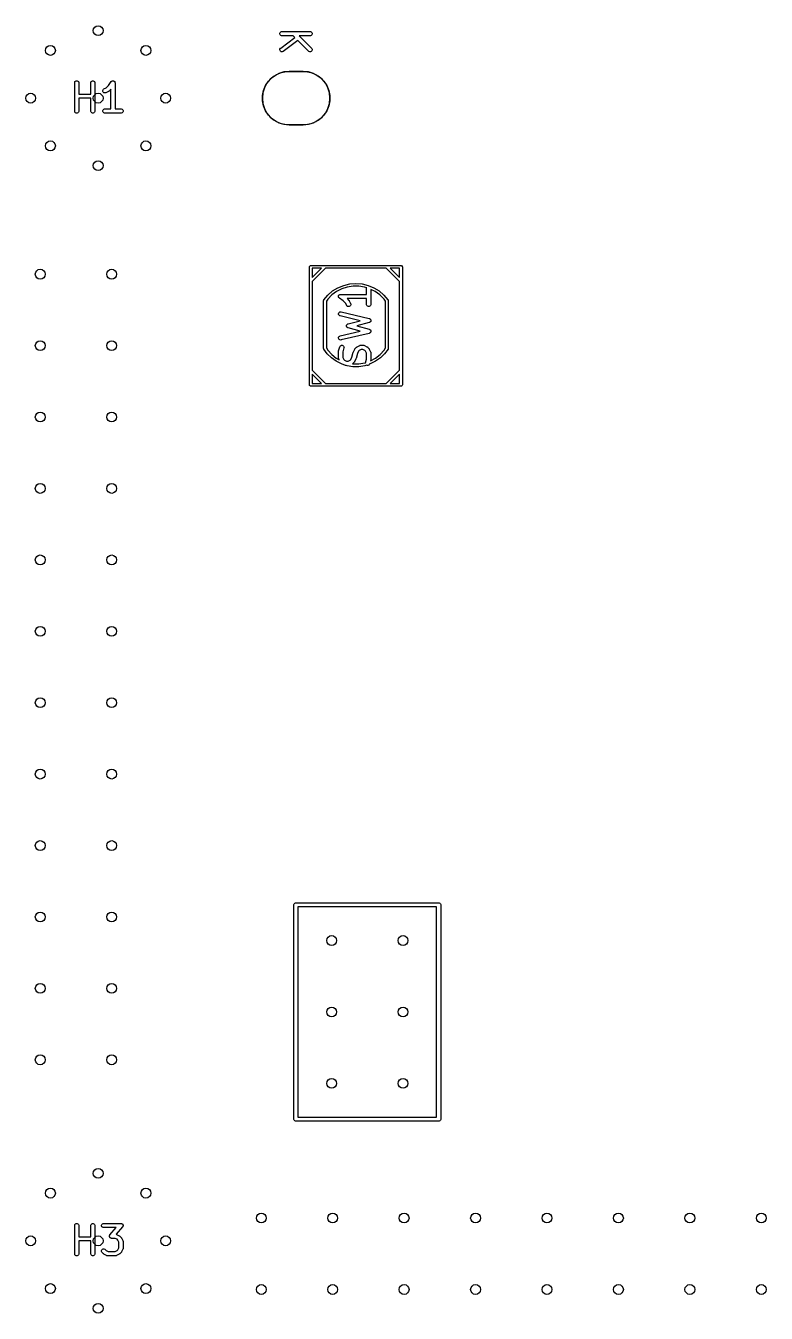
# Model space of a CAD drawing. Extents: x 0.3 to 2.5, y 0.3 to 2.1.
# Drawn here: x 0.299 to 1.335, y 0.299 to 2.101 of the extents above; entities that cross this region are included whole.
import ezdxf

# ---------------------------------------------------------------- set-up
doc = ezdxf.new("R2010")
doc.units = 0
doc.header["$MEASUREMENT"] = 0
doc.layers.add('BLACK', color=7, linetype='CONTINUOUS')

msp = doc.modelspace()

# ---------------------------------------------------------------- linework, layer by layer
at = {"layer": 'BLACK', "linetype": 'CONTINUOUS'}
for p, q in [((0.6544, 2.0909), (0.6548, 2.092)), ((0.6548, 2.092), (0.6556, 2.0928)), ((0.6556, 2.0928), (0.6567, 2.0932)), ((0.6567, 2.0932), (0.6573, 2.0933)), ((0.6573, 2.0933), (0.6966, 2.0933)), ((0.6966, 2.0933), (0.6972, 2.0932)), ((0.6972, 2.0932), (0.6983, 2.0928)), ((0.6983, 2.0928), (0.6991, 2.092)), ((0.6991, 2.092), (0.6995, 2.0909)), ((0.6544, 2.0897), (0.6544, 2.0909)), ((0.6548, 2.0887), (0.6544, 2.0897)), ((0.6556, 2.0879), (0.6548, 2.0887)), ((0.6555, 2.0702), (0.6753, 2.085)), ((0.6567, 2.0874), (0.6556, 2.0879)), ((0.6573, 2.0874), (0.6567, 2.0874)), ((0.6729, 2.0874), (0.6573, 2.0874)), ((0.6795, 2.0808), (0.659, 2.0655)), ((0.6753, 2.085), (0.6729, 2.0874)), ((0.6945, 2.0657), (0.6795, 2.0808)), ((0.6966, 2.0874), (0.6813, 2.0874)), ((0.6813, 2.0874), (0.6987, 2.0699)), ((0.6972, 2.0874), (0.6966, 2.0874)), ((0.6983, 2.0879), (0.6972, 2.0874)), ((0.6991, 2.0887), (0.6983, 2.0879)), ((0.6995, 2.0897), (0.6991, 2.0887)), ((0.6995, 2.0909), (0.6995, 2.0897)), ((0.6543, 2.0677), (0.6545, 2.0688)), ((0.6546, 2.0665), (0.6543, 2.0677)), ((0.6545, 2.0688), (0.6551, 2.0698)), ((0.6553, 2.0656), (0.6546, 2.0665)), ((0.6551, 2.0698), (0.6555, 2.0702)), ((0.6563, 2.065), (0.6553, 2.0656)), ((0.6574, 2.0649), (0.6563, 2.065)), ((0.6585, 2.0652), (0.6574, 2.0649)), ((0.659, 2.0655), (0.6585, 2.0652)), ((0.695, 2.0654), (0.6945, 2.0657)), ((0.6961, 2.0649), (0.695, 2.0654)), ((0.6972, 2.0649), (0.6961, 2.0649)), ((0.6983, 2.0654), (0.6972, 2.0649)), ((0.6991, 2.0662), (0.6983, 2.0654)), ((0.6987, 2.0699), (0.6991, 2.0695)), ((0.6991, 2.0695), (0.6995, 2.0684)), ((0.6995, 2.0672), (0.6991, 2.0662)), ((0.6995, 2.0684), (0.6995, 2.0672)), ((0.6565, 2.0358), (0.6637, 2.0372)), ((0.6637, 2.0372), (0.6673, 2.0374)), ((0.6673, 2.0374), (0.687, 2.0374)), ((0.687, 2.0374), (0.6673, 2.0374)), ((0.687, 2.0374), (0.6907, 2.0372)), ((0.6907, 2.0372), (0.6979, 2.0358)), ((0.3671, 2.022), (0.3675, 2.0231)), ((0.3671, 2.0215), (0.3671, 2.022)), ((0.3671, 1.9821), (0.3671, 2.0215)), ((0.3675, 2.0231), (0.3684, 2.0239)), ((0.3684, 2.0239), (0.3694, 2.0244)), ((0.3694, 2.0244), (0.3706, 2.0244)), ((0.3706, 2.0244), (0.3716, 2.0239)), ((0.3716, 2.0239), (0.3725, 2.0231)), ((0.3725, 2.0231), (0.3729, 2.022)), ((0.3729, 2.022), (0.373, 2.0215)), ((0.373, 2.0215), (0.373, 2.0057)), ((0.3895, 2.0215), (0.3896, 2.022)), ((0.3895, 2.0057), (0.3895, 2.0215)), ((0.3896, 2.022), (0.39, 2.0231)), ((0.39, 2.0231), (0.3909, 2.0239)), ((0.3909, 2.0239), (0.3919, 2.0244)), ((0.3919, 2.0244), (0.3931, 2.0244)), ((0.3931, 2.0244), (0.3941, 2.0239)), ((0.3941, 2.0239), (0.395, 2.0231)), ((0.395, 2.0231), (0.3954, 2.022)), ((0.3954, 2.022), (0.3955, 2.0215)), ((0.3955, 2.0215), (0.3955, 1.9821)), ((0.4146, 2.0177), (0.4182, 2.0231)), ((0.4182, 2.0231), (0.4185, 2.0235)), ((0.4182, 2.0231), (0.4182, 2.0231)), ((0.4182, 2.0231), (0.4182, 2.0231)), ((0.4182, 2.0231), (0.4182, 2.0231)), ((0.4185, 2.0235), (0.4188, 2.0237)), ((0.4188, 2.0237), (0.419, 2.0239)), ((0.419, 2.0239), (0.4192, 2.024)), ((0.4192, 2.024), (0.4195, 2.0242)), ((0.4195, 2.0242), (0.4198, 2.0242)), ((0.4198, 2.0242), (0.42, 2.0244)), ((0.42, 2.0244), (0.4203, 2.0244)), ((0.4203, 2.0244), (0.4206, 2.0244)), ((0.4206, 2.0244), (0.4209, 2.0244)), ((0.4209, 2.0244), (0.4212, 2.0244)), ((0.4212, 2.0244), (0.4215, 2.0242)), ((0.4215, 2.0242), (0.4217, 2.0242)), ((0.4217, 2.0242), (0.422, 2.024)), ((0.422, 2.024), (0.4223, 2.0239)), ((0.4223, 2.0239), (0.4225, 2.0237)), ((0.4225, 2.0237), (0.4227, 2.0236)), ((0.4227, 2.0236), (0.4229, 2.0233)), ((0.4229, 2.0233), (0.4231, 2.0231)), ((0.4231, 2.0231), (0.4232, 2.0228)), ((0.4232, 2.0228), (0.4233, 2.0226)), ((0.4233, 2.0226), (0.4234, 2.0223)), ((0.4234, 2.0223), (0.4235, 2.022)), ((0.4235, 2.022), (0.4236, 2.0215)), ((0.4236, 2.0215), (0.4236, 2.0215)), ((0.4236, 2.0215), (0.4236, 2.0215)), ((0.4236, 2.0215), (0.4236, 2.0215)), ((0.4236, 2.0215), (0.4236, 1.985)), ((0.6343, 2.0176), (0.6384, 2.0237)), ((0.6384, 2.0237), (0.6436, 2.0289)), ((0.6436, 2.0289), (0.6497, 2.033)), ((0.6497, 2.033), (0.6565, 2.0358)), ((0.6979, 2.0358), (0.7046, 2.033)), ((0.7046, 2.033), (0.7107, 2.0289)), ((0.7107, 2.0289), (0.7159, 2.0237)), ((0.7159, 2.0237), (0.72, 2.0176)), ((0.373, 2.0057), (0.3895, 2.0057)), ((0.4064, 2.0106), (0.4068, 2.0117)), ((0.4065, 2.0094), (0.4064, 2.0106)), ((0.407, 2.0084), (0.4065, 2.0094)), ((0.4068, 2.0117), (0.4076, 2.0125)), ((0.4079, 2.0076), (0.407, 2.0084)), ((0.4076, 2.0125), (0.4081, 2.0129)), ((0.409, 2.0073), (0.4079, 2.0076)), ((0.4081, 2.0129), (0.4114, 2.0145)), ((0.4102, 2.0074), (0.409, 2.0073)), ((0.4107, 2.0076), (0.4102, 2.0074)), ((0.4144, 2.0094), (0.4107, 2.0076)), ((0.4114, 2.0145), (0.4146, 2.0177)), ((0.4147, 2.0096), (0.4144, 2.0094)), ((0.4148, 2.0096), (0.4147, 2.0096)), ((0.4149, 2.0098), (0.4148, 2.0097)), ((0.4148, 2.0097), (0.4148, 2.0096)), ((0.415, 2.0098), (0.4149, 2.0098)), ((0.4152, 2.01), (0.415, 2.0098)), ((0.4177, 2.0125), (0.4152, 2.01)), ((0.4177, 1.985), (0.4177, 2.0125)), ((0.6301, 2.0037), (0.6315, 2.0109)), ((0.6301, 1.9963), (0.6301, 2.0037)), ((0.6315, 2.0109), (0.6343, 2.0176)), ((0.72, 2.0176), (0.7228, 2.0109)), ((0.7228, 2.0109), (0.7242, 2.0037)), ((0.7242, 2.0037), (0.7242, 1.9963)), ((0.3895, 1.9998), (0.373, 1.9998)), ((0.373, 1.9998), (0.373, 1.9821)), ((0.3895, 1.9821), (0.3895, 1.9998)), ((0.4065, 1.9827), (0.4069, 1.9837)), ((0.4069, 1.9837), (0.4077, 1.9845)), ((0.4077, 1.9845), (0.4088, 1.985)), ((0.4088, 1.985), (0.4094, 1.985)), ((0.4094, 1.985), (0.4177, 1.985)), ((0.4236, 1.985), (0.4319, 1.985)), ((0.4319, 1.985), (0.4324, 1.985)), ((0.4324, 1.985), (0.4335, 1.9845)), ((0.4335, 1.9845), (0.4343, 1.9837)), ((0.4343, 1.9837), (0.4348, 1.9827)), ((0.6315, 1.9891), (0.6301, 1.9963)), ((0.6343, 1.9824), (0.6315, 1.9891)), ((0.7228, 1.9891), (0.72, 1.9824)), ((0.7242, 1.9963), (0.7228, 1.9891)), ((0.3671, 1.9815), (0.3671, 1.9821)), ((0.3675, 1.9805), (0.3671, 1.9815)), ((0.3684, 1.9796), (0.3675, 1.9805)), ((0.3694, 1.9792), (0.3684, 1.9796)), ((0.3706, 1.9792), (0.3694, 1.9792)), ((0.3716, 1.9796), (0.3706, 1.9792)), ((0.3725, 1.9805), (0.3716, 1.9796)), ((0.3729, 1.9815), (0.3725, 1.9805)), ((0.373, 1.9821), (0.3729, 1.9815)), ((0.3896, 1.9815), (0.3895, 1.9821)), ((0.39, 1.9805), (0.3896, 1.9815)), ((0.3909, 1.9796), (0.39, 1.9805)), ((0.3919, 1.9792), (0.3909, 1.9796)), ((0.3931, 1.9792), (0.3919, 1.9792)), ((0.3941, 1.9796), (0.3931, 1.9792)), ((0.395, 1.9805), (0.3941, 1.9796)), ((0.3954, 1.9815), (0.395, 1.9805)), ((0.3955, 1.9821), (0.3954, 1.9815)), ((0.4065, 1.9815), (0.4065, 1.9827)), ((0.4069, 1.9805), (0.4065, 1.9815)), ((0.4077, 1.9796), (0.4069, 1.9805)), ((0.4088, 1.9792), (0.4077, 1.9796)), ((0.4094, 1.9791), (0.4088, 1.9792)), ((0.4319, 1.9791), (0.4094, 1.9791)), ((0.4324, 1.9792), (0.4319, 1.9791)), ((0.4335, 1.9796), (0.4324, 1.9792)), ((0.4343, 1.9805), (0.4335, 1.9796)), ((0.4348, 1.9815), (0.4343, 1.9805)), ((0.4348, 1.9827), (0.4348, 1.9815)), ((0.6384, 1.9763), (0.6343, 1.9824)), ((0.6436, 1.9711), (0.6384, 1.9763)), ((0.6497, 1.967), (0.6436, 1.9711)), ((0.6565, 1.9642), (0.6497, 1.967)), ((0.7046, 1.967), (0.6979, 1.9642)), ((0.7107, 1.9711), (0.7046, 1.967)), ((0.7159, 1.9763), (0.7107, 1.9711)), ((0.72, 1.9824), (0.7159, 1.9763)), ((0.6637, 1.9628), (0.6565, 1.9642)), ((0.6673, 1.9626), (0.6637, 1.9628)), ((0.687, 1.9626), (0.6673, 1.9626)), ((0.6673, 1.9626), (0.687, 1.9626)), ((0.6907, 1.9628), (0.687, 1.9626)), ((0.6979, 1.9642), (0.6907, 1.9628)), ((0.6959, 1.7638), (0.696, 1.7645)), ((0.6959, 1.5984), (0.6959, 1.7638)), ((0.696, 1.7645), (0.6971, 1.7656)), ((0.6971, 1.7656), (0.6978, 1.7657)), ((0.6978, 1.7657), (0.8238, 1.7657)), ((0.7183, 1.7618), (0.6998, 1.7433)), ((0.6998, 1.7618), (0.6998, 1.7488)), ((0.6998, 1.7488), (0.7128, 1.7618)), ((0.7128, 1.7618), (0.6998, 1.7618)), ((0.8033, 1.7618), (0.7183, 1.7618)), ((0.8219, 1.7433), (0.8033, 1.7618)), ((0.8089, 1.7618), (0.8219, 1.7488)), ((0.8219, 1.7618), (0.8089, 1.7618)), ((0.8219, 1.7488), (0.8219, 1.7618)), ((0.8238, 1.7657), (0.8246, 1.7656)), ((0.8246, 1.7656), (0.8256, 1.7645)), ((0.8256, 1.7645), (0.8258, 1.7638)), ((0.8258, 1.7638), (0.8258, 1.5984)), ((0.6998, 1.7433), (0.6998, 1.6189)), ((0.7282, 1.73), (0.7356, 1.7345)), ((0.741, 1.7328), (0.7338, 1.7292)), ((0.7356, 1.7345), (0.7437, 1.7378)), ((0.7488, 1.7354), (0.741, 1.7328)), ((0.7437, 1.7378), (0.7521, 1.7399)), ((0.7568, 1.7366), (0.7488, 1.7354)), ((0.7521, 1.7399), (0.7608, 1.7406)), ((0.7649, 1.7366), (0.7568, 1.7366)), ((0.7608, 1.7406), (0.7695, 1.7399)), ((0.7729, 1.7354), (0.7649, 1.7366)), ((0.7695, 1.7399), (0.778, 1.7378)), ((0.7759, 1.7344), (0.7729, 1.7354)), ((0.7758, 1.7342), (0.7759, 1.7344)), ((0.7758, 1.7336), (0.7758, 1.7342)), ((0.7758, 1.7253), (0.7758, 1.7336)), ((0.778, 1.7378), (0.786, 1.7345)), ((0.7878, 1.7292), (0.7817, 1.7323)), ((0.7817, 1.7323), (0.7817, 1.7111)), ((0.786, 1.7345), (0.7934, 1.73)), ((0.8219, 1.6189), (0.8219, 1.7433)), ((0.7156, 1.7165), (0.7157, 1.7173)), ((0.7156, 1.6496), (0.7156, 1.7165)), ((0.7156, 1.7165), (0.7156, 1.7165)), ((0.7156, 1.7165), (0.7156, 1.7165)), ((0.7156, 1.7165), (0.7156, 1.7165)), ((0.7157, 1.7173), (0.7158, 1.7174)), ((0.7158, 1.7174), (0.7159, 1.7177)), ((0.7159, 1.7177), (0.7216, 1.7243)), ((0.7215, 1.7187), (0.7195, 1.7159)), ((0.7195, 1.7159), (0.7195, 1.6502)), ((0.7272, 1.7244), (0.7215, 1.7187)), ((0.7216, 1.7243), (0.7282, 1.73)), ((0.7338, 1.7292), (0.7272, 1.7244)), ((0.7364, 1.7223), (0.7365, 1.7226)), ((0.7365, 1.7221), (0.7364, 1.7223)), ((0.7365, 1.7229), (0.7366, 1.7232)), ((0.7365, 1.7226), (0.7365, 1.7229)), ((0.7365, 1.7218), (0.7365, 1.7221)), ((0.7366, 1.7215), (0.7365, 1.7218)), ((0.7366, 1.7235), (0.7368, 1.7237)), ((0.7366, 1.7232), (0.7366, 1.7235)), ((0.7366, 1.7212), (0.7366, 1.7215)), ((0.7368, 1.721), (0.7366, 1.7212)), ((0.7368, 1.7237), (0.7369, 1.724)), ((0.7369, 1.7207), (0.7368, 1.721)), ((0.7369, 1.724), (0.7371, 1.7242)), ((0.7371, 1.7205), (0.7369, 1.7207)), ((0.7371, 1.7242), (0.7373, 1.7244)), ((0.7373, 1.7203), (0.7371, 1.7205)), ((0.7373, 1.7244), (0.7375, 1.7246)), ((0.7377, 1.7199), (0.7373, 1.7203)), ((0.7375, 1.7246), (0.7377, 1.7248)), ((0.7377, 1.7248), (0.738, 1.7249)), ((0.7431, 1.7163), (0.7377, 1.7199)), ((0.7377, 1.7199), (0.7377, 1.7199)), ((0.7377, 1.7199), (0.7377, 1.7199)), ((0.7377, 1.7199), (0.7377, 1.7199)), ((0.738, 1.7249), (0.7382, 1.7251)), ((0.7382, 1.7251), (0.7385, 1.7251)), ((0.7385, 1.7251), (0.7388, 1.7252)), ((0.7388, 1.7252), (0.7394, 1.7253)), ((0.7394, 1.7253), (0.7394, 1.7253)), ((0.7394, 1.7253), (0.7394, 1.7253)), ((0.7394, 1.7253), (0.7394, 1.7253)), ((0.7394, 1.7253), (0.7758, 1.7253)), ((0.7463, 1.7131), (0.7431, 1.7163)), ((0.748, 1.7098), (0.7463, 1.7131)), ((0.7758, 1.7194), (0.7484, 1.7194)), ((0.7484, 1.7194), (0.7508, 1.7169)), ((0.7508, 1.7169), (0.751, 1.7167)), ((0.751, 1.7167), (0.7511, 1.7167)), ((0.7511, 1.7167), (0.7511, 1.7166)), ((0.7511, 1.7166), (0.7512, 1.7165)), ((0.7512, 1.7165), (0.7512, 1.7164)), ((0.7512, 1.7164), (0.7514, 1.7162)), ((0.7514, 1.7162), (0.7533, 1.7124)), ((0.7758, 1.7111), (0.7758, 1.7194)), ((0.7944, 1.7244), (0.7878, 1.7292)), ((0.7934, 1.73), (0.8001, 1.7243)), ((0.8002, 1.7187), (0.7944, 1.7244)), ((0.8001, 1.7243), (0.8057, 1.7177)), ((0.8022, 1.7159), (0.8002, 1.7187)), ((0.8022, 1.6502), (0.8022, 1.7159)), ((0.8057, 1.7177), (0.8058, 1.7174)), ((0.8058, 1.7174), (0.806, 1.7173)), ((0.806, 1.7173), (0.8061, 1.7165)), ((0.8061, 1.7165), (0.8061, 1.7165)), ((0.8061, 1.7165), (0.8061, 1.7165)), ((0.8061, 1.7165), (0.8061, 1.7165)), ((0.8061, 1.7165), (0.8061, 1.6496)), ((0.7364, 1.6981), (0.7367, 1.6992)), ((0.7366, 1.6969), (0.7364, 1.6981)), ((0.7372, 1.696), (0.7366, 1.6969)), ((0.7367, 1.6992), (0.7374, 1.7001)), ((0.7381, 1.6953), (0.7372, 1.696)), ((0.7374, 1.7001), (0.7383, 1.7007)), ((0.7387, 1.6951), (0.7381, 1.6953)), ((0.7383, 1.7007), (0.7395, 1.7009)), ((0.7667, 1.6884), (0.7387, 1.6951)), ((0.7395, 1.7009), (0.74, 1.7008)), ((0.74, 1.7008), (0.7794, 1.6915)), ((0.7483, 1.7093), (0.748, 1.7098)), ((0.7491, 1.7085), (0.7483, 1.7093)), ((0.7502, 1.7082), (0.7491, 1.7085)), ((0.7514, 1.7083), (0.7502, 1.7082)), ((0.7524, 1.7088), (0.7514, 1.7083)), ((0.7532, 1.7096), (0.7524, 1.7088)), ((0.7535, 1.7107), (0.7532, 1.7096)), ((0.7533, 1.7124), (0.7535, 1.7119)), ((0.7535, 1.7119), (0.7535, 1.7107)), ((0.7758, 1.7105), (0.7758, 1.7111)), ((0.7763, 1.7095), (0.7758, 1.7105)), ((0.7771, 1.7086), (0.7763, 1.7095)), ((0.7782, 1.7082), (0.7771, 1.7086)), ((0.7793, 1.7082), (0.7782, 1.7082)), ((0.7804, 1.7086), (0.7793, 1.7082)), ((0.7812, 1.7095), (0.7804, 1.7086)), ((0.7816, 1.7105), (0.7812, 1.7095)), ((0.7817, 1.7111), (0.7816, 1.7105)), ((0.7477, 1.6813), (0.7478, 1.6817)), ((0.7477, 1.6811), (0.7477, 1.6813)), ((0.7477, 1.6809), (0.7477, 1.6811)), ((0.7478, 1.6805), (0.7477, 1.6809)), ((0.7478, 1.6821), (0.7479, 1.6822)), ((0.7478, 1.6817), (0.7478, 1.6821)), ((0.7478, 1.6801), (0.7478, 1.6805)), ((0.7479, 1.68), (0.7478, 1.6801)), ((0.7479, 1.6822), (0.748, 1.6824)), ((0.748, 1.6798), (0.7479, 1.68)), ((0.748, 1.6824), (0.7482, 1.6827)), ((0.7482, 1.6795), (0.748, 1.6798)), ((0.7482, 1.6827), (0.7484, 1.6831)), ((0.7484, 1.6792), (0.7482, 1.6795)), ((0.7484, 1.6831), (0.7485, 1.6832)), ((0.7485, 1.679), (0.7484, 1.6792)), ((0.7485, 1.6832), (0.7487, 1.6833)), ((0.7487, 1.6789), (0.7485, 1.679)), ((0.7487, 1.6833), (0.749, 1.6835)), ((0.749, 1.6787), (0.7487, 1.6789)), ((0.749, 1.6835), (0.7493, 1.6838)), ((0.7493, 1.6785), (0.749, 1.6787)), ((0.7493, 1.6838), (0.7496, 1.6839)), ((0.7496, 1.6783), (0.7493, 1.6785)), ((0.7496, 1.6839), (0.7497, 1.6839)), ((0.7497, 1.6783), (0.7496, 1.6783)), ((0.7497, 1.6839), (0.7499, 1.684)), ((0.7497, 1.6839), (0.7497, 1.6839)), ((0.7499, 1.6782), (0.7497, 1.6783)), ((0.7497, 1.6783), (0.7497, 1.6783)), ((0.7499, 1.684), (0.7667, 1.6884)), ((0.7667, 1.6738), (0.7499, 1.6782)), ((0.7795, 1.6857), (0.7621, 1.6811)), ((0.7621, 1.6811), (0.7795, 1.6765)), ((0.7794, 1.6915), (0.7796, 1.6914)), ((0.7797, 1.6858), (0.7795, 1.6857)), ((0.7796, 1.6914), (0.7797, 1.6914)), ((0.7797, 1.6914), (0.7797, 1.6914)), ((0.7797, 1.6914), (0.78, 1.6913)), ((0.7798, 1.6858), (0.7797, 1.6858)), ((0.78, 1.686), (0.7798, 1.6859)), ((0.7798, 1.6859), (0.7798, 1.6858)), ((0.78, 1.6913), (0.7803, 1.691)), ((0.7804, 1.6862), (0.78, 1.686)), ((0.7803, 1.691), (0.7807, 1.6908)), ((0.7807, 1.6864), (0.7804, 1.6862)), ((0.7807, 1.6908), (0.7808, 1.6907)), ((0.7808, 1.6866), (0.7807, 1.6864)), ((0.7808, 1.6907), (0.7809, 1.6906)), ((0.781, 1.6867), (0.7808, 1.6866)), ((0.7809, 1.6906), (0.7811, 1.6902)), ((0.7812, 1.687), (0.781, 1.6867)), ((0.7811, 1.6902), (0.7814, 1.6899)), ((0.7814, 1.6874), (0.7812, 1.687)), ((0.7814, 1.6899), (0.7814, 1.6898)), ((0.7814, 1.6898), (0.7815, 1.6896)), ((0.7815, 1.6875), (0.7814, 1.6874)), ((0.7815, 1.6896), (0.7816, 1.6892)), ((0.7816, 1.6881), (0.7815, 1.6876)), ((0.7815, 1.6876), (0.7815, 1.6875)), ((0.7816, 1.6892), (0.7817, 1.6888)), ((0.7817, 1.6885), (0.7816, 1.6881)), ((0.7817, 1.6888), (0.7817, 1.6886)), ((0.7817, 1.6886), (0.7817, 1.6885)), ((0.7364, 1.6641), (0.7366, 1.6653)), ((0.7367, 1.663), (0.7364, 1.6641)), ((0.7366, 1.6653), (0.7372, 1.6662)), ((0.7374, 1.6621), (0.7367, 1.663)), ((0.7372, 1.6662), (0.7381, 1.6669)), ((0.7383, 1.6615), (0.7374, 1.6621)), ((0.7381, 1.6669), (0.7387, 1.6671)), ((0.7395, 1.6613), (0.7383, 1.6615)), ((0.7387, 1.6671), (0.7667, 1.6738)), ((0.74, 1.6614), (0.7395, 1.6613)), ((0.7794, 1.6707), (0.74, 1.6614)), ((0.7796, 1.6708), (0.7794, 1.6707)), ((0.7795, 1.6765), (0.7797, 1.6764)), ((0.7797, 1.6708), (0.7796, 1.6708)), ((0.7797, 1.6764), (0.7798, 1.6764)), ((0.78, 1.6709), (0.7797, 1.6708)), ((0.7797, 1.6708), (0.7797, 1.6708)), ((0.7798, 1.6764), (0.7798, 1.6763)), ((0.7798, 1.6763), (0.78, 1.6763)), ((0.78, 1.6763), (0.7804, 1.676)), ((0.7803, 1.6712), (0.78, 1.6709)), ((0.7807, 1.6714), (0.7803, 1.6712)), ((0.7804, 1.676), (0.7807, 1.6758)), ((0.7807, 1.6758), (0.7808, 1.6756)), ((0.7808, 1.6715), (0.7807, 1.6714)), ((0.7808, 1.6756), (0.781, 1.6756)), ((0.7809, 1.6716), (0.7808, 1.6715)), ((0.7811, 1.672), (0.7809, 1.6716)), ((0.781, 1.6756), (0.7812, 1.6752)), ((0.7814, 1.6723), (0.7811, 1.672)), ((0.7812, 1.6752), (0.7814, 1.6748)), ((0.7814, 1.6748), (0.7815, 1.6747)), ((0.7815, 1.6726), (0.7814, 1.6724)), ((0.7814, 1.6724), (0.7814, 1.6723)), ((0.7815, 1.6747), (0.7815, 1.6746)), ((0.7815, 1.6746), (0.7816, 1.6741)), ((0.7816, 1.673), (0.7815, 1.6726)), ((0.7816, 1.6741), (0.7817, 1.6737)), ((0.7817, 1.6734), (0.7816, 1.673)), ((0.7817, 1.6737), (0.7817, 1.6736)), ((0.7817, 1.6736), (0.7817, 1.6734)), ((0.7157, 1.6489), (0.7156, 1.6496)), ((0.7158, 1.6487), (0.7157, 1.6489)), ((0.7159, 1.6485), (0.7158, 1.6487)), ((0.7208, 1.642), (0.7159, 1.6485)), ((0.7195, 1.6502), (0.7214, 1.6472)), ((0.7267, 1.6362), (0.7208, 1.642)), ((0.7214, 1.6472), (0.727, 1.641)), ((0.727, 1.641), (0.7334, 1.6359)), ((0.7364, 1.6459), (0.7365, 1.646)), ((0.7364, 1.6458), (0.7364, 1.6459)), ((0.7364, 1.6455), (0.7364, 1.6458)), ((0.7364, 1.6361), (0.7364, 1.6455)), ((0.7365, 1.6461), (0.7366, 1.6464)), ((0.7365, 1.646), (0.7365, 1.6461)), ((0.7365, 1.6461), (0.7365, 1.6461)), ((0.7366, 1.6464), (0.7384, 1.652)), ((0.7384, 1.652), (0.7387, 1.6526)), ((0.7387, 1.6526), (0.7394, 1.6534)), ((0.7394, 1.6534), (0.7405, 1.654)), ((0.7405, 1.654), (0.7416, 1.654)), ((0.7416, 1.654), (0.7427, 1.6537)), ((0.744, 1.6502), (0.7423, 1.645)), ((0.7423, 1.645), (0.7423, 1.6368)), ((0.7427, 1.6537), (0.7436, 1.6529)), ((0.7436, 1.6529), (0.7441, 1.6519)), ((0.7442, 1.6507), (0.744, 1.6502)), ((0.7441, 1.6519), (0.7442, 1.6507)), ((0.7553, 1.6371), (0.7571, 1.6443)), ((0.7571, 1.6444), (0.7572, 1.6446)), ((0.7571, 1.6443), (0.7571, 1.6444)), ((0.7571, 1.6444), (0.7571, 1.6444)), ((0.7572, 1.6446), (0.7573, 1.6449)), ((0.7573, 1.6449), (0.7592, 1.6487)), ((0.7573, 1.6449), (0.7573, 1.6449)), ((0.7573, 1.6449), (0.7573, 1.6449)), ((0.7592, 1.6487), (0.7594, 1.6489)), ((0.7594, 1.649), (0.7595, 1.6491)), ((0.7594, 1.6489), (0.7594, 1.649)), ((0.7595, 1.6491), (0.7595, 1.6492)), ((0.7595, 1.6492), (0.7596, 1.6492)), ((0.7596, 1.6492), (0.7598, 1.6494)), ((0.7598, 1.6494), (0.7616, 1.6513)), ((0.7628, 1.6426), (0.761, 1.6354)), ((0.7616, 1.6513), (0.7619, 1.6515)), ((0.7619, 1.6515), (0.7619, 1.6516)), ((0.7619, 1.6516), (0.762, 1.6516)), ((0.762, 1.6516), (0.7621, 1.6517)), ((0.7621, 1.6517), (0.7622, 1.6517)), ((0.7622, 1.6517), (0.7624, 1.6519)), ((0.7624, 1.6519), (0.7662, 1.6537)), ((0.7643, 1.6456), (0.7628, 1.6426)), ((0.7655, 1.6468), (0.7643, 1.6456)), ((0.7682, 1.6482), (0.7655, 1.6468)), ((0.7662, 1.6537), (0.7667, 1.654)), ((0.7667, 1.654), (0.7668, 1.654)), ((0.7668, 1.654), (0.7669, 1.654)), ((0.7669, 1.654), (0.7675, 1.6541)), ((0.7675, 1.6541), (0.7712, 1.6541)), ((0.7705, 1.6482), (0.7682, 1.6482)), ((0.7732, 1.6468), (0.7705, 1.6482)), ((0.7712, 1.6541), (0.7718, 1.654)), ((0.7718, 1.654), (0.7719, 1.654)), ((0.7719, 1.654), (0.772, 1.654)), ((0.772, 1.654), (0.7726, 1.6537)), ((0.7726, 1.6537), (0.7763, 1.6519)), ((0.7744, 1.6456), (0.7732, 1.6468)), ((0.7758, 1.6429), (0.7744, 1.6456)), ((0.7758, 1.6347), (0.7758, 1.6429)), ((0.7763, 1.6519), (0.7766, 1.6517)), ((0.7766, 1.6517), (0.7766, 1.6517)), ((0.7766, 1.6517), (0.7767, 1.6516)), ((0.7767, 1.6516), (0.7768, 1.6516)), ((0.7768, 1.6516), (0.7768, 1.6515)), ((0.7768, 1.6515), (0.7771, 1.6513)), ((0.7771, 1.6513), (0.7789, 1.6494)), ((0.7789, 1.6494), (0.7791, 1.6492)), ((0.7791, 1.6492), (0.7792, 1.6492)), ((0.7792, 1.6492), (0.7792, 1.6491)), ((0.7792, 1.6491), (0.7793, 1.649)), ((0.7793, 1.649), (0.7793, 1.6489)), ((0.7793, 1.6489), (0.7795, 1.6487)), ((0.7795, 1.6487), (0.7814, 1.6449)), ((0.7814, 1.6449), (0.7816, 1.6444)), ((0.7816, 1.6444), (0.7816, 1.6443)), ((0.7816, 1.6443), (0.7816, 1.6442)), ((0.7816, 1.6442), (0.7817, 1.6436)), ((0.7817, 1.6436), (0.7817, 1.6342)), ((0.7882, 1.6359), (0.7947, 1.641)), ((0.7947, 1.641), (0.8002, 1.6472)), ((0.8009, 1.642), (0.795, 1.6362)), ((0.8002, 1.6472), (0.8022, 1.6502)), ((0.8058, 1.6485), (0.8009, 1.642)), ((0.806, 1.6489), (0.8058, 1.6487)), ((0.8058, 1.6487), (0.8058, 1.6485)), ((0.8058, 1.6485), (0.8058, 1.6485)), ((0.8061, 1.6496), (0.806, 1.6489)), ((0.7334, 1.6315), (0.7267, 1.6362)), ((0.7334, 1.6359), (0.7372, 1.6338)), ((0.7408, 1.6278), (0.7334, 1.6315)), ((0.7365, 1.6355), (0.7364, 1.6361)), ((0.7365, 1.6354), (0.7365, 1.6355)), ((0.7365, 1.6353), (0.7365, 1.6354)), ((0.7367, 1.6348), (0.7365, 1.6353)), ((0.7372, 1.6338), (0.7367, 1.6348)), ((0.7439, 1.6268), (0.7408, 1.6278)), ((0.7423, 1.6368), (0.7437, 1.6341)), ((0.7437, 1.6341), (0.7449, 1.6329)), ((0.7455, 1.626), (0.7439, 1.6268)), ((0.7449, 1.6329), (0.7476, 1.6316)), ((0.7461, 1.6258), (0.7455, 1.626)), ((0.7462, 1.6258), (0.7461, 1.6258)), ((0.7463, 1.6257), (0.7462, 1.6258)), ((0.7469, 1.6257), (0.7463, 1.6257)), ((0.7474, 1.6257), (0.7469, 1.6257)), ((0.7486, 1.6253), (0.7474, 1.6257)), ((0.7476, 1.6316), (0.7499, 1.6316)), ((0.7567, 1.624), (0.7486, 1.6253)), ((0.7499, 1.6316), (0.7526, 1.6329)), ((0.7526, 1.6329), (0.7538, 1.6341)), ((0.7538, 1.6341), (0.7553, 1.6371)), ((0.7559, 1.628), (0.7558, 1.6279)), ((0.7558, 1.6279), (0.7567, 1.6278)), ((0.756, 1.628), (0.7559, 1.628)), ((0.7561, 1.6281), (0.756, 1.628)), ((0.7562, 1.6282), (0.7561, 1.6281)), ((0.7564, 1.6284), (0.7562, 1.6282)), ((0.7562, 1.6282), (0.7562, 1.6282)), ((0.7583, 1.6303), (0.7564, 1.6284)), ((0.7567, 1.6278), (0.765, 1.6278)), ((0.7649, 1.624), (0.7567, 1.624)), ((0.7585, 1.6305), (0.7583, 1.6303)), ((0.7586, 1.6305), (0.7585, 1.6305)), ((0.7587, 1.6307), (0.7586, 1.6306)), ((0.7586, 1.6306), (0.7586, 1.6305)), ((0.7589, 1.631), (0.7587, 1.6308)), ((0.7587, 1.6308), (0.7587, 1.6307)), ((0.7608, 1.6348), (0.7589, 1.631)), ((0.7609, 1.6351), (0.7608, 1.6348)), ((0.7608, 1.6348), (0.7608, 1.6348)), ((0.7608, 1.6348), (0.7608, 1.6348)), ((0.761, 1.6353), (0.7609, 1.6351)), ((0.761, 1.6354), (0.761, 1.6353)), ((0.761, 1.6353), (0.761, 1.6353)), ((0.7731, 1.6253), (0.7649, 1.624)), ((0.765, 1.6278), (0.7731, 1.6292)), ((0.7731, 1.6292), (0.774, 1.6295)), ((0.7754, 1.626), (0.7731, 1.6253)), ((0.774, 1.6295), (0.7741, 1.6295)), ((0.7741, 1.6295), (0.7758, 1.6347)), ((0.7765, 1.6257), (0.7754, 1.626)), ((0.7776, 1.6258), (0.7765, 1.6257)), ((0.7787, 1.6263), (0.7776, 1.6258)), ((0.7794, 1.6271), (0.7787, 1.6263)), ((0.7795, 1.6273), (0.7794, 1.6271)), ((0.7809, 1.6278), (0.7795, 1.6273)), ((0.7883, 1.6315), (0.7809, 1.6278)), ((0.7811, 1.632), (0.7882, 1.6359)), ((0.7815, 1.6333), (0.7811, 1.632)), ((0.7816, 1.6336), (0.7815, 1.6333)), ((0.7817, 1.6339), (0.7816, 1.6338)), ((0.7816, 1.6338), (0.7816, 1.6337)), ((0.7816, 1.6337), (0.7816, 1.6336)), ((0.7817, 1.6342), (0.7817, 1.6339)), ((0.7817, 1.6339), (0.7817, 1.6339)), ((0.795, 1.6362), (0.7883, 1.6315)), ((0.6998, 1.6189), (0.7183, 1.6004)), ((0.7128, 1.6004), (0.6998, 1.6134)), ((0.6998, 1.6134), (0.6998, 1.6004)), ((0.8033, 1.6004), (0.8219, 1.6189)), ((0.8219, 1.6134), (0.8089, 1.6004)), ((0.8219, 1.6004), (0.8219, 1.6134)), ((0.696, 1.5977), (0.6959, 1.5984)), ((0.6971, 1.5966), (0.696, 1.5977)), ((0.6978, 1.5965), (0.6971, 1.5966)), ((0.8238, 1.5965), (0.6978, 1.5965)), ((0.6998, 1.6004), (0.7128, 1.6004)), ((0.7183, 1.6004), (0.8033, 1.6004)), ((0.8089, 1.6004), (0.8219, 1.6004)), ((0.8246, 1.5966), (0.8238, 1.5965)), ((0.8256, 1.5977), (0.8246, 1.5966)), ((0.8258, 1.5984), (0.8256, 1.5977)), ((0.6738, 0.8705), (0.6739, 0.871)), ((0.6738, 0.5705), (0.6738, 0.8705)), ((0.6739, 0.871), (0.6743, 0.8721)), ((0.6743, 0.8721), (0.6751, 0.8729)), ((0.6751, 0.8729), (0.6762, 0.8734)), ((0.6762, 0.8734), (0.6768, 0.8734)), ((0.6768, 0.8734), (0.8768, 0.8734)), ((0.6797, 0.8675), (0.6797, 0.5734)), ((0.8738, 0.8675), (0.6797, 0.8675)), ((0.8738, 0.5734), (0.8738, 0.8675)), ((0.8768, 0.8734), (0.8773, 0.8734)), ((0.8773, 0.8734), (0.8784, 0.8729)), ((0.8784, 0.8729), (0.8792, 0.8721)), ((0.8792, 0.8721), (0.8797, 0.871)), ((0.8797, 0.871), (0.8797, 0.8705)), ((0.8797, 0.8705), (0.8797, 0.5705)), ((0.6739, 0.5699), (0.6738, 0.5705)), ((0.6743, 0.5688), (0.6739, 0.5699)), ((0.6751, 0.568), (0.6743, 0.5688)), ((0.6762, 0.5676), (0.6751, 0.568)), ((0.6768, 0.5675), (0.6762, 0.5676)), ((0.8768, 0.5675), (0.6768, 0.5675)), ((0.6797, 0.5734), (0.8738, 0.5734)), ((0.8773, 0.5676), (0.8768, 0.5675)), ((0.8784, 0.568), (0.8773, 0.5676)), ((0.8792, 0.5688), (0.8784, 0.568)), ((0.8797, 0.5699), (0.8792, 0.5688)), ((0.8797, 0.5705), (0.8797, 0.5699)), ((0.3671, 0.422), (0.3675, 0.4231)), ((0.3671, 0.4215), (0.3671, 0.422)), ((0.3671, 0.3821), (0.3671, 0.4215)), ((0.3675, 0.4231), (0.3684, 0.4239)), ((0.3684, 0.4239), (0.3694, 0.4244)), ((0.3694, 0.4244), (0.3706, 0.4244)), ((0.3706, 0.4244), (0.3716, 0.4239)), ((0.3716, 0.4239), (0.3725, 0.4231)), ((0.3725, 0.4231), (0.3729, 0.422)), ((0.3729, 0.422), (0.373, 0.4215)), ((0.373, 0.4215), (0.373, 0.4057)), ((0.3895, 0.4215), (0.3896, 0.422)), ((0.3895, 0.4057), (0.3895, 0.4215)), ((0.3896, 0.422), (0.39, 0.4231)), ((0.39, 0.4231), (0.3909, 0.4239)), ((0.3909, 0.4239), (0.3919, 0.4244)), ((0.3919, 0.4244), (0.3931, 0.4244)), ((0.3931, 0.4244), (0.3941, 0.4239)), ((0.3941, 0.4239), (0.395, 0.4231)), ((0.395, 0.4231), (0.3954, 0.422)), ((0.3954, 0.422), (0.3955, 0.4215)), ((0.3955, 0.4215), (0.3955, 0.3821)), ((0.4046, 0.422), (0.405, 0.4231)), ((0.4046, 0.4209), (0.4046, 0.422)), ((0.405, 0.4198), (0.4046, 0.4209)), ((0.405, 0.4231), (0.4059, 0.4239)), ((0.4059, 0.419), (0.405, 0.4198)), ((0.4059, 0.4239), (0.4069, 0.4244)), ((0.4069, 0.4186), (0.4059, 0.419)), ((0.4069, 0.4244), (0.4075, 0.4244)), ((0.4075, 0.4185), (0.4069, 0.4186)), ((0.4075, 0.4244), (0.4319, 0.4244)), ((0.4254, 0.4185), (0.4075, 0.4185)), ((0.4165, 0.4084), (0.4254, 0.4185)), ((0.4341, 0.4195), (0.4252, 0.4093)), ((0.4319, 0.4244), (0.4322, 0.4244)), ((0.4322, 0.4244), (0.4323, 0.4244)), ((0.4323, 0.4244), (0.4323, 0.4244)), ((0.4323, 0.4244), (0.4324, 0.4244)), ((0.4324, 0.4244), (0.4329, 0.4242)), ((0.4329, 0.4242), (0.4333, 0.424)), ((0.4333, 0.424), (0.4334, 0.424)), ((0.4334, 0.424), (0.4335, 0.4239)), ((0.4335, 0.4239), (0.4339, 0.4236)), ((0.4339, 0.4236), (0.4342, 0.4233)), ((0.4343, 0.4198), (0.4341, 0.4195)), ((0.4342, 0.4233), (0.4343, 0.4232)), ((0.4343, 0.4232), (0.4343, 0.4231)), ((0.4343, 0.4231), (0.4345, 0.4227)), ((0.4344, 0.42), (0.4343, 0.4199)), ((0.4343, 0.4199), (0.4343, 0.4198)), ((0.4343, 0.4198), (0.4343, 0.4198)), ((0.4346, 0.4204), (0.4344, 0.42)), ((0.4345, 0.4227), (0.4347, 0.4222)), ((0.4348, 0.4209), (0.4346, 0.4204)), ((0.4347, 0.4222), (0.4347, 0.4221)), ((0.4347, 0.4221), (0.4348, 0.422)), ((0.4348, 0.422), (0.4348, 0.4216)), ((0.4348, 0.4216), (0.4348, 0.4211)), ((0.4348, 0.4211), (0.4348, 0.421)), ((0.4348, 0.421), (0.4348, 0.4209)), ((0.373, 0.4057), (0.3895, 0.4057)), ((0.3895, 0.3998), (0.373, 0.3998)), ((0.373, 0.3998), (0.373, 0.3821)), ((0.3895, 0.3821), (0.3895, 0.3998)), ((0.4158, 0.4068), (0.4159, 0.4069)), ((0.4159, 0.4064), (0.4158, 0.4068)), ((0.4159, 0.407), (0.416, 0.4075)), ((0.4159, 0.4069), (0.4159, 0.407)), ((0.4159, 0.4059), (0.4159, 0.4064)), ((0.4159, 0.4058), (0.4159, 0.4059)), ((0.4159, 0.4057), (0.4159, 0.4058)), ((0.4161, 0.4053), (0.4159, 0.4057)), ((0.416, 0.4075), (0.4162, 0.4079)), ((0.4163, 0.4048), (0.4161, 0.4053)), ((0.4162, 0.4079), (0.4163, 0.4081)), ((0.4163, 0.4082), (0.4165, 0.4084)), ((0.4163, 0.4081), (0.4163, 0.4082)), ((0.4163, 0.4081), (0.4163, 0.4081)), ((0.4164, 0.4048), (0.4163, 0.4048)), ((0.4164, 0.4047), (0.4164, 0.4048)), ((0.4168, 0.4043), (0.4164, 0.4047)), ((0.4171, 0.404), (0.4168, 0.4043)), ((0.4172, 0.404), (0.4171, 0.404)), ((0.4173, 0.4039), (0.4172, 0.404)), ((0.4177, 0.4038), (0.4173, 0.4039)), ((0.4182, 0.4036), (0.4177, 0.4038)), ((0.4183, 0.4036), (0.4182, 0.4036)), ((0.4184, 0.4035), (0.4183, 0.4036)), ((0.4187, 0.4035), (0.4184, 0.4035)), ((0.4184, 0.4035), (0.4184, 0.4035)), ((0.4237, 0.4035), (0.4187, 0.4035)), ((0.4264, 0.4022), (0.4237, 0.4035)), ((0.4252, 0.4093), (0.4257, 0.4091)), ((0.4257, 0.4091), (0.4294, 0.4072)), ((0.4276, 0.401), (0.4264, 0.4022)), ((0.4289, 0.3983), (0.4276, 0.401)), ((0.4289, 0.3903), (0.4289, 0.3983)), ((0.4294, 0.4072), (0.4297, 0.4071)), ((0.4297, 0.4071), (0.4298, 0.407)), ((0.4298, 0.407), (0.4298, 0.407)), ((0.4298, 0.407), (0.4299, 0.4069)), ((0.4299, 0.4069), (0.43, 0.4069)), ((0.43, 0.4069), (0.4302, 0.4067)), ((0.4302, 0.4067), (0.4321, 0.4048)), ((0.4321, 0.4048), (0.4323, 0.4046)), ((0.4323, 0.4046), (0.4323, 0.4045)), ((0.4323, 0.4045), (0.4324, 0.4044)), ((0.4324, 0.4044), (0.4325, 0.4044)), ((0.4325, 0.4044), (0.4325, 0.4043)), ((0.4325, 0.4043), (0.4326, 0.404)), ((0.4326, 0.404), (0.4345, 0.4003)), ((0.4345, 0.4003), (0.4347, 0.3997)), ((0.4347, 0.3997), (0.4347, 0.3996)), ((0.4347, 0.3996), (0.4348, 0.3995)), ((0.4348, 0.3995), (0.4348, 0.399)), ((0.4348, 0.399), (0.4348, 0.3896)), ((0.3671, 0.3815), (0.3671, 0.3821)), ((0.3675, 0.3805), (0.3671, 0.3815)), ((0.3684, 0.3796), (0.3675, 0.3805)), ((0.3694, 0.3792), (0.3684, 0.3796)), ((0.3706, 0.3792), (0.3694, 0.3792)), ((0.3716, 0.3796), (0.3706, 0.3792)), ((0.3725, 0.3805), (0.3716, 0.3796)), ((0.3729, 0.3815), (0.3725, 0.3805)), ((0.373, 0.3821), (0.3729, 0.3815)), ((0.3896, 0.3815), (0.3895, 0.3821)), ((0.39, 0.3805), (0.3896, 0.3815)), ((0.3909, 0.3796), (0.39, 0.3805)), ((0.3919, 0.3792), (0.3909, 0.3796)), ((0.3931, 0.3792), (0.3919, 0.3792)), ((0.3941, 0.3796), (0.3931, 0.3792)), ((0.395, 0.3805), (0.3941, 0.3796)), ((0.3954, 0.3815), (0.395, 0.3805)), ((0.3955, 0.3821), (0.3954, 0.3815)), ((0.4046, 0.3864), (0.405, 0.3875)), ((0.4046, 0.3853), (0.4046, 0.3864)), ((0.405, 0.3842), (0.4046, 0.3853)), ((0.405, 0.3875), (0.4059, 0.3883)), ((0.4054, 0.3838), (0.405, 0.3842)), ((0.4073, 0.3819), (0.4054, 0.3838)), ((0.4059, 0.3883), (0.4069, 0.3887)), ((0.4069, 0.3887), (0.4081, 0.3887)), ((0.4075, 0.3817), (0.4073, 0.3819)), ((0.4076, 0.3816), (0.4075, 0.3817)), ((0.4077, 0.3816), (0.4076, 0.3816)), ((0.4077, 0.3815), (0.4077, 0.3816)), ((0.4078, 0.3815), (0.4077, 0.3815)), ((0.4081, 0.3813), (0.4078, 0.3815)), ((0.4081, 0.3887), (0.4091, 0.3883)), ((0.4118, 0.3795), (0.4081, 0.3813)), ((0.4091, 0.3883), (0.4096, 0.3879)), ((0.4096, 0.3879), (0.4111, 0.3864)), ((0.4111, 0.3864), (0.4138, 0.385)), ((0.4123, 0.3792), (0.4118, 0.3795)), ((0.4124, 0.3792), (0.4123, 0.3792)), ((0.4125, 0.3792), (0.4124, 0.3792)), ((0.4131, 0.3791), (0.4125, 0.3792)), ((0.4244, 0.3791), (0.4131, 0.3791)), ((0.4138, 0.385), (0.4237, 0.385)), ((0.4237, 0.385), (0.4264, 0.3864)), ((0.4249, 0.3792), (0.4244, 0.3791)), ((0.425, 0.3792), (0.4249, 0.3792)), ((0.4252, 0.3792), (0.425, 0.3792)), ((0.4257, 0.3795), (0.4252, 0.3792)), ((0.4294, 0.3813), (0.4257, 0.3795)), ((0.4264, 0.3864), (0.4276, 0.3876)), ((0.4276, 0.3876), (0.4289, 0.3903)), ((0.4297, 0.3815), (0.4294, 0.3813)), ((0.4298, 0.3815), (0.4297, 0.3815)), ((0.4299, 0.3816), (0.4298, 0.3816)), ((0.4298, 0.3816), (0.4298, 0.3815)), ((0.43, 0.3817), (0.4299, 0.3816)), ((0.4302, 0.3819), (0.43, 0.3817)), ((0.4321, 0.3838), (0.4302, 0.3819)), ((0.4323, 0.384), (0.4321, 0.3838)), ((0.4324, 0.3841), (0.4323, 0.384)), ((0.4323, 0.384), (0.4323, 0.384)), ((0.4325, 0.3842), (0.4324, 0.3841)), ((0.4326, 0.3845), (0.4325, 0.3843)), ((0.4325, 0.3843), (0.4325, 0.3842)), ((0.4345, 0.3883), (0.4326, 0.3845)), ((0.4347, 0.3888), (0.4345, 0.3883)), ((0.4348, 0.389), (0.4347, 0.3889)), ((0.4347, 0.3889), (0.4347, 0.3888)), ((0.4348, 0.3896), (0.4348, 0.389))]:
    msp.add_line(p, q, dxfattribs=at)
at = {"layer": 'BLACK'}
for centre in [(0.4, 2.0945), (0.4, 2.0945), (0.3332, 2.0668), (0.3332, 2.0668), (0.4668, 2.0668), (0.4668, 2.0668), (0.3055, 2), (0.3055, 2), (0.4, 2), (0.4, 2), (0.4945, 2), (0.4945, 2), (0.3332, 1.9332), (0.3332, 1.9332), (0.4668, 1.9332), (0.4668, 1.9332), (0.4, 1.9055), (0.4, 1.9055), (0.3189, 1.7535), (0.3189, 1.7535), (0.4189, 1.7535), (0.4189, 1.7535), (0.3189, 1.6535), (0.3189, 1.6535), (0.4189, 1.6535), (0.4189, 1.6535), (0.3189, 1.5535), (0.3189, 1.5535), (0.4189, 1.5535), (0.4189, 1.5535), (0.3189, 1.4535), (0.3189, 1.4535), (0.4189, 1.4535), (0.4189, 1.4535), (0.3189, 1.3535), (0.3189, 1.3535), (0.4189, 1.3535), (0.4189, 1.3535), (0.3189, 1.2535), (0.3189, 1.2535), (0.4189, 1.2535), (0.4189, 1.2535), (0.3189, 1.1535), (0.3189, 1.1535), (0.4189, 1.1535), (0.4189, 1.1535), (0.3189, 1.0535), (0.3189, 1.0535), (0.4189, 1.0535), (0.4189, 1.0535), (0.3189, 0.9535), (0.3189, 0.9535), (0.4189, 0.9535), (0.4189, 0.9535), (0.3189, 0.8535), (0.3189, 0.8535), (0.4189, 0.8535), (0.4189, 0.8535), (0.7268, 0.8205), (0.7268, 0.8205), (0.8268, 0.8205), (0.8268, 0.8205), (0.3189, 0.7535), (0.3189, 0.7535), (0.4189, 0.7535), (0.4189, 0.7535), (0.7268, 0.7205), (0.7268, 0.7205), (0.8268, 0.7205), (0.8268, 0.7205), (0.3189, 0.6535), (0.3189, 0.6535), (0.4189, 0.6535), (0.4189, 0.6535), (0.7268, 0.6205), (0.7268, 0.6205), (0.8268, 0.6205), (0.8268, 0.6205), (0.4, 0.4945), (0.4, 0.4945), (0.3332, 0.4668), (0.3332, 0.4668), (0.4668, 0.4668), (0.4668, 0.4668), (0.6283, 0.4319), (0.6283, 0.4319), (0.7283, 0.4319), (0.7283, 0.4319), (0.8283, 0.4319), (0.8283, 0.4319), (0.9283, 0.4319), (0.9283, 0.4319), (1.0283, 0.4319), (1.0283, 0.4319), (1.1283, 0.4319), (1.1283, 0.4319), (1.2283, 0.4319), (1.2283, 0.4319), (1.3283, 0.4319), (1.3283, 0.4319), (0.3055, 0.4), (0.3055, 0.4), (0.4, 0.4), (0.4, 0.4), (0.4945, 0.4), (0.4945, 0.4), (0.3332, 0.3332), (0.3332, 0.3332), (0.4668, 0.3332), (0.4668, 0.3332), (0.6283, 0.3319), (0.6283, 0.3319), (0.7283, 0.3319), (0.7283, 0.3319), (0.8283, 0.3319), (0.8283, 0.3319), (0.9283, 0.3319), (0.9283, 0.3319), (1.0283, 0.3319), (1.0283, 0.3319), (1.1283, 0.3319), (1.1283, 0.3319), (1.2283, 0.3319), (1.2283, 0.3319), (1.3283, 0.3319), (1.3283, 0.3319), (0.4, 0.3055), (0.4, 0.3055)]:
    msp.add_circle(centre, 0.00689, dxfattribs=at)
for centre, start, end in [((0.6673, 2), 90, 270), ((0.687, 2), -90, 90)]:
    msp.add_arc(centre, 0.0374, start, end, dxfattribs=at)

doc.saveas('drawing.dxf')
